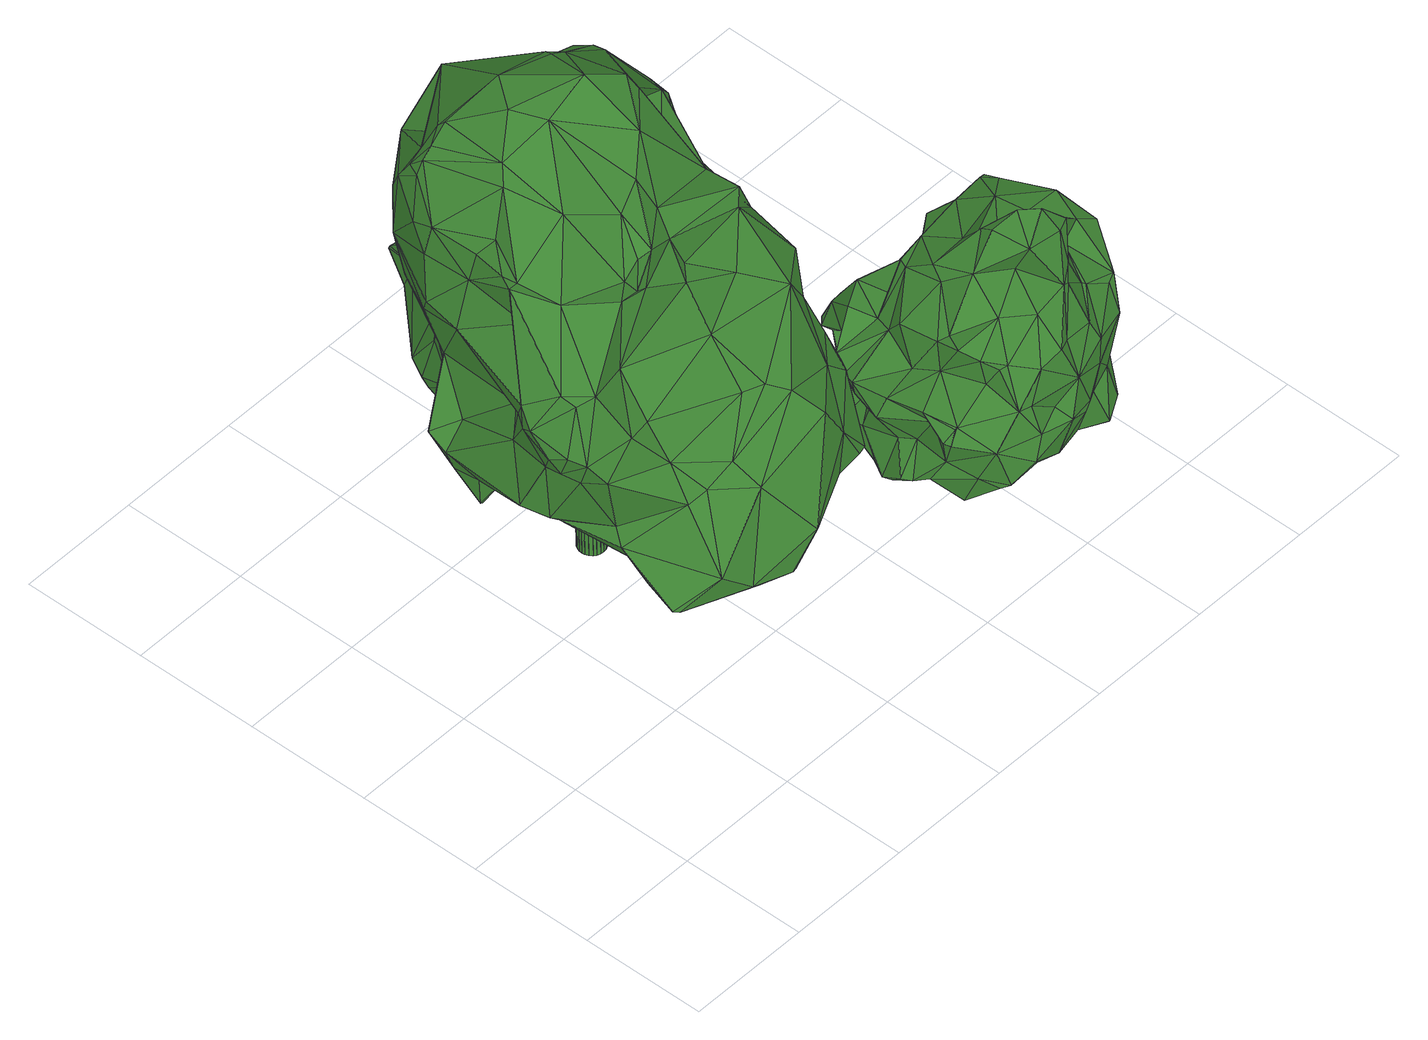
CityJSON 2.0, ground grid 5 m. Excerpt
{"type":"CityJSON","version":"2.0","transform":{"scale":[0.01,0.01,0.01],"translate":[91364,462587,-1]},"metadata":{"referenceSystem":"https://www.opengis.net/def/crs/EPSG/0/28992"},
"CityObjects":{
"tree1":{"type":"SolitaryVegetationObject","attributes":{"gtid":19,"crown_width_m":15.75,"crown_median_z":11.38,"trunk_H_m":10.06,"trunk_DBH_m":1.04,"trunk_radius_m":0.522,"trunk_base_height_m":1.32,"original_gtid":"19"},"geometry":[{"type":"Solid","lod":"3","boundaries":[[[[0,1,2]],[[3,4,5]],[[6,7,8]],[[9,10,11]],[[12,13,14]],[[15,16,17]],[[18,19,20]],[[21,22,23]],[[24,25,26]],[[27,28,29]],[[30,31,32]],[[33,30,32]],[[34,35,36]],[[37,38,39]],[[29,40,41]],[[42,43,6]],[[44,43,42]],[[45,46,47]],[[27,48,28]],[[4,49,50]],[[41,51,52]],[[53,54,55]],[[56,57,58]],[[37,59,38]],[[60,1,0]],[[61,62,57]],[[41,52,63]],[[64,65,66]],[[67,59,68]],[[37,68,59]],[[69,70,71]],[[27,72,73]],[[72,74,73]],[[75,76,77]],[[78,79,13]],[[8,80,81]],[[4,82,83]],[[84,71,85]],[[71,70,85]],[[85,70,86]],[[87,88,89]],[[49,76,50]],[[90,91,92]],[[93,94,64]],[[95,96,97]],[[98,99,100]],[[65,64,86]],[[86,70,65]],[[69,65,70]],[[75,50,76]],[[18,101,102]],[[103,89,88]],[[104,105,5]],[[45,79,106]],[[107,108,109]],[[110,111,112]],[[99,113,26]],[[114,26,113]],[[54,115,112]],[[33,116,30]],[[80,8,117]],[[118,77,76]],[[10,60,0]],[[83,82,119]],[[120,121,122]],[[123,29,28]],[[99,124,100]],[[125,95,106]],[[1,126,2]],[[106,127,128]],[[106,128,45]],[[115,54,96]],[[34,129,130]],[[114,129,34]],[[99,25,124]],[[32,128,33]],[[131,132,133]],[[134,132,131]],[[117,8,135]],[[117,135,35]],[[136,11,137]],[[11,22,21]],[[137,11,21]],[[102,138,139]],[[69,140,141]],[[29,72,27]],[[142,143,144]],[[114,36,26]],[[32,31,128]],[[145,146,147]],[[96,53,148]],[[9,93,66]],[[11,93,9]],[[149,150,151]],[[144,76,49]],[[152,153,56]],[[133,132,84]],[[140,69,154]],[[140,154,155]],[[144,49,142]],[[26,25,99]],[[15,39,38]],[[106,79,125]],[[156,157,16]],[[16,157,17]],[[121,149,151]],[[103,158,122]],[[133,159,160]],[[161,162,163]],[[19,77,20]],[[102,164,165]],[[58,166,152]],[[74,167,73]],[[73,167,162]],[[157,156,38]],[[87,126,109]],[[107,109,126]],[[168,147,146]],[[169,150,170]],[[170,150,149]],[[38,156,15]],[[171,172,173]],[[16,15,156]],[[169,120,157]],[[157,120,17]],[[174,175,176]],[[121,170,149]],[[177,151,150]],[[137,101,18]],[[169,170,120]],[[120,170,121]],[[147,89,145]],[[178,112,98]],[[178,98,100]],[[169,177,150]],[[146,179,180]],[[18,181,19]],[[182,84,183]],[[182,183,184]],[[47,46,185]],[[186,187,48]],[[188,162,167]],[[171,189,166]],[[190,191,119]],[[171,81,192]],[[175,193,166]],[[194,74,178]],[[194,178,100]],[[195,196,143]],[[128,127,33]],[[80,197,192]],[[119,198,55]],[[199,91,90]],[[200,199,90]],[[64,94,86]],[[0,2,23]],[[103,201,89]],[[145,89,201]],[[61,202,123]],[[203,204,147]],[[168,203,147]],[[86,94,85]],[[159,85,94]],[[50,75,4]],[[4,75,205]],[[152,56,58]],[[206,183,132]],[[147,204,89]],[[118,20,77]],[[207,208,209]],[[123,62,61]],[[83,134,142]],[[69,141,65]],[[28,210,123]],[[62,123,210]],[[17,211,14]],[[176,212,174]],[[195,118,196]],[[0,23,22]],[[96,148,97]],[[127,97,148]],[[88,87,213]],[[61,56,153]],[[96,114,113]],[[61,57,56]],[[104,214,31]],[[197,215,213]],[[216,44,42]],[[216,186,44]],[[217,7,43]],[[100,124,167]],[[180,91,146]],[[58,218,166]],[[136,137,160]],[[160,159,136]],[[219,111,220]],[[122,158,221]],[[179,68,37]],[[154,71,207]],[[48,27,161]],[[137,18,20]],[[200,2,126]],[[163,186,48]],[[48,161,163]],[[210,187,62]],[[48,210,28]],[[216,218,58]],[[161,27,162]],[[73,162,27]],[[166,218,171]],[[100,167,74]],[[172,171,192]],[[42,218,216]],[[4,83,49]],[[142,49,83]],[[45,214,222]],[[191,134,83]],[[205,75,77]],[[223,185,46]],[[159,133,85]],[[224,168,146]],[[171,173,189]],[[163,225,186]],[[141,66,65]],[[200,21,226]],[[176,108,227]],[[6,43,7]],[[169,67,145]],[[200,226,23]],[[17,14,15]],[[21,102,101]],[[39,15,14]],[[142,195,143]],[[76,144,196]],[[54,53,96]],[[223,228,185]],[[103,177,201]],[[60,227,1]],[[102,181,18]],[[175,189,176]],[[229,230,215]],[[231,198,116]],[[26,36,35]],[[177,103,151]],[[96,232,114]],[[66,93,64]],[[21,101,137]],[[103,122,121]],[[103,121,151]],[[87,89,204]],[[17,120,122]],[[42,6,81]],[[8,81,6]],[[83,119,191]],[[162,225,163]],[[40,155,154]],[[169,145,201]],[[24,26,35]],[[169,201,177]],[[233,72,234]],[[219,220,235]],[[190,206,191]],[[23,2,200]],[[228,47,185]],[[236,223,46]],[[47,228,79]],[[47,79,45]],[[12,237,238]],[[166,189,175]],[[231,53,198]],[[12,239,13]],[[224,146,91]],[[80,117,130]],[[34,130,117]],[[34,117,35]],[[67,68,145]],[[192,81,80]],[[88,213,215]],[[172,197,213]],[[128,31,214]],[[128,214,45]],[[200,126,224]],[[109,108,173]],[[108,240,227]],[[142,134,131]],[[241,242,243]],[[215,230,88]],[[3,244,30]],[[95,97,106]],[[221,17,122]],[[19,214,245]],[[224,91,199]],[[224,199,200]],[[85,133,84]],[[238,237,230]],[[207,209,51]],[[143,196,144]],[[92,91,180]],[[189,173,108]],[[127,106,97]],[[215,197,80]],[[21,23,226]],[[138,21,200]],[[172,213,173]],[[109,173,213]],[[109,213,87]],[[79,223,13]],[[79,228,223]],[[180,13,92]],[[223,92,13]],[[78,239,246]],[[192,197,172]],[[10,22,11]],[[0,22,10]],[[174,247,248]],[[157,67,169]],[[55,54,111]],[[112,111,54]],[[241,243,215]],[[218,42,81]],[[218,81,171]],[[241,215,242]],[[248,249,193]],[[19,245,77]],[[76,196,118]],[[131,195,142]],[[160,195,131]],[[133,160,131]],[[74,72,178]],[[38,59,157]],[[135,250,24]],[[3,5,244]],[[251,252,186]],[[206,132,191]],[[69,71,154]],[[24,124,25]],[[12,238,229]],[[12,229,246]],[[44,186,43]],[[230,158,103]],[[157,59,67]],[[193,175,174]],[[174,248,193]],[[82,4,3]],[[116,3,30]],[[253,254,155]],[[104,5,245]],[[214,104,245]],[[45,222,46]],[[215,243,229]],[[246,229,243]],[[63,255,233]],[[110,233,255]],[[214,256,236]],[[19,256,214]],[[95,125,129]],[[51,41,40]],[[174,212,257]],[[9,257,212]],[[53,231,258]],[[182,235,208]],[[84,182,71]],[[20,118,195]],[[20,195,137]],[[137,195,160]],[[204,126,87]],[[107,126,1]],[[204,203,126]],[[174,141,247]],[[77,245,205]],[[245,5,205]],[[4,205,5]],[[140,155,254]],[[30,104,31]],[[105,104,30]],[[55,184,190]],[[24,35,135]],[[186,252,187]],[[248,259,153]],[[182,184,235]],[[33,231,116]],[[258,231,33]],[[84,132,183]],[[114,34,36]],[[53,258,148]],[[258,33,148]],[[127,148,33]],[[190,184,206]],[[168,126,203]],[[78,13,239]],[[14,179,39]],[[37,39,179]],[[14,180,179]],[[14,13,180]],[[80,242,215]],[[260,225,188]],[[162,188,225]],[[219,55,111]],[[190,119,55]],[[19,181,256]],[[29,123,40]],[[261,237,12]],[[112,178,110]],[[98,112,113]],[[134,191,132]],[[135,8,7]],[[255,111,110]],[[176,189,108]],[[178,72,233]],[[178,233,110]],[[63,234,41]],[[233,234,63]],[[29,234,72]],[[41,234,29]],[[261,12,14]],[[224,126,168]],[[129,125,243]],[[246,239,12]],[[129,243,130]],[[246,243,125]],[[53,55,198]],[[119,82,198]],[[3,116,198]],[[229,238,230]],[[3,198,82]],[[40,154,51]],[[220,255,235]],[[255,63,208]],[[255,208,235]],[[220,111,255]],[[115,113,112]],[[96,113,115]],[[98,113,99]],[[141,257,66]],[[174,257,141]],[[243,242,130]],[[66,257,9]],[[176,227,60]],[[251,186,216]],[[107,227,240]],[[1,227,107]],[[236,46,222]],[[214,236,222]],[[135,7,250]],[[217,250,7]],[[40,202,155]],[[202,253,155]],[[153,202,61]],[[57,187,252]],[[55,219,184]],[[130,242,80]],[[58,252,216]],[[221,158,237]],[[230,237,158]],[[182,208,207]],[[51,209,52]],[[235,184,219]],[[102,139,164]],[[90,164,139]],[[102,21,138]],[[138,200,139]],[[200,90,139]],[[93,159,94]],[[108,107,240]],[[154,207,51]],[[182,207,71]],[[184,183,206]],[[48,187,210]],[[88,230,103]],[[145,68,146]],[[179,146,68]],[[140,248,247]],[[140,247,141]],[[57,252,58]],[[40,123,202]],[[124,262,167]],[[188,262,260]],[[251,216,252]],[[102,165,181]],[[176,263,212]],[[9,263,10]],[[60,10,263]],[[181,165,256]],[[9,212,263]],[[24,262,124]],[[188,167,262]],[[221,211,17]],[[261,14,211]],[[237,211,221]],[[261,211,237]],[[194,264,74]],[[100,74,264]],[[100,264,194]],[[225,260,217]],[[225,217,186]],[[176,60,263]],[[63,52,209]],[[186,217,43]],[[5,105,244]],[[30,244,105]],[[152,249,153]],[[253,202,153]],[[57,62,187]],[[256,165,236]],[[92,223,236]],[[236,165,164]],[[236,164,92]],[[92,164,90]],[[125,79,78]],[[93,136,159]],[[93,11,136]],[[114,232,129]],[[78,246,125]],[[95,232,96]],[[95,129,232]],[[208,63,209]],[[259,253,153]],[[260,250,217]],[[250,260,262]],[[250,262,24]],[[153,249,248]],[[166,249,152]],[[193,249,166]],[[259,254,253]],[[248,254,259]],[[140,254,248]],[[265,266,267]],[[265,267,268]],[[268,267,269]],[[268,269,270]],[[267,266,271]],[[267,271,269]],[[269,271,272]],[[269,272,270]],[[271,266,273]],[[271,273,272]],[[272,273,274]],[[272,274,270]],[[273,266,275]],[[273,275,274]],[[274,275,276]],[[274,276,270]],[[275,266,277]],[[275,277,276]],[[276,277,278]],[[276,278,270]],[[277,266,279]],[[277,279,278]],[[278,279,280]],[[278,280,270]],[[279,266,281]],[[279,281,280]],[[280,281,282]],[[280,282,270]],[[281,266,283]],[[281,283,282]],[[282,283,284]],[[282,284,270]],[[283,266,285]],[[283,285,284]],[[284,285,286]],[[284,286,270]],[[285,266,287]],[[285,287,286]],[[286,287,288]],[[286,288,270]],[[287,266,289]],[[287,289,288]],[[288,289,290]],[[288,290,270]],[[289,266,291]],[[289,291,290]],[[290,291,292]],[[290,292,270]],[[291,266,293]],[[291,293,292]],[[292,293,294]],[[292,294,270]],[[293,266,295]],[[293,295,294]],[[294,295,296]],[[294,296,270]],[[295,266,297]],[[295,297,296]],[[296,297,298]],[[296,298,270]],[[297,266,299]],[[297,299,298]],[[298,299,300]],[[298,300,270]],[[299,266,301]],[[299,301,300]],[[300,301,302]],[[300,302,270]],[[301,266,303]],[[301,303,302]],[[302,303,304]],[[302,304,270]],[[303,266,305]],[[303,305,304]],[[304,305,306]],[[304,306,270]],[[305,266,307]],[[305,307,306]],[[306,307,308]],[[306,308,270]],[[307,266,309]],[[307,309,308]],[[308,309,310]],[[308,310,270]],[[309,266,311]],[[309,311,310]],[[310,311,312]],[[310,312,270]],[[311,266,313]],[[311,313,312]],[[312,313,314]],[[312,314,270]],[[313,266,265]],[[313,265,314]],[[314,265,268]],[[314,268,270]]]]}]},
"tree2":{"type":"SolitaryVegetationObject","attributes":{"gtid":51,"crown_width_m":9.76,"crown_median_z":5.34,"trunk_H_m":6.31,"trunk_DBH_m":0.445,"trunk_radius_m":0.223,"trunk_base_height_m":-0.97,"original_gtid":"51"},"geometry":[{"type":"Solid","lod":"3","boundaries":[[[[315,316,317]],[[318,319,320]],[[321,322,323]],[[324,325,326]],[[327,328,329]],[[330,331,332]],[[333,334,335]],[[336,333,335]],[[337,323,322]],[[318,320,338]],[[339,340,341]],[[342,343,344]],[[345,346,347]],[[348,349,350]],[[348,351,349]],[[352,353,354]],[[355,356,357]],[[355,357,358]],[[315,359,327]],[[360,361,362]],[[363,364,365]],[[366,367,330]],[[366,330,332]],[[368,369,370]],[[371,372,373]],[[374,375,376]],[[373,377,378]],[[379,380,381]],[[382,383,384]],[[385,386,387]],[[388,389,390]],[[391,368,370]],[[392,393,394]],[[395,396,397]],[[398,396,395]],[[399,319,318]],[[397,400,401]],[[402,331,330]],[[349,333,336]],[[403,316,404]],[[405,406,407]],[[344,372,371]],[[408,406,409]],[[410,343,411]],[[412,413,414]],[[412,355,415]],[[392,411,343]],[[344,371,342]],[[342,371,416]],[[417,418,419]],[[420,421,422]],[[420,422,332]],[[423,342,424]],[[342,425,424]],[[375,374,426]],[[381,427,428]],[[429,430,399]],[[359,431,327]],[[340,339,346]],[[405,407,382]],[[432,325,433]],[[414,413,432]],[[320,355,338]],[[382,434,383]],[[435,436,437]],[[355,438,338]],[[387,439,374]],[[440,374,439]],[[395,441,442]],[[317,403,443]],[[444,322,321]],[[405,322,444]],[[347,339,445]],[[347,445,446]],[[433,325,447]],[[315,317,390]],[[448,321,449]],[[450,451,452]],[[379,422,421]],[[334,384,383]],[[347,346,339]],[[381,380,427]],[[340,346,453]],[[434,407,324]],[[382,407,434]],[[364,454,365]],[[341,455,456]],[[457,443,403]],[[384,458,382]],[[341,459,460]],[[340,459,341]],[[461,462,463]],[[337,322,458]],[[458,322,405]],[[464,442,465]],[[464,465,466]],[[467,468,469]],[[363,343,364]],[[466,470,464]],[[321,448,444]],[[442,464,471]],[[419,360,472]],[[448,449,442]],[[471,444,448]],[[442,471,448]],[[414,473,474]],[[384,334,475]],[[475,334,333]],[[368,391,351]],[[351,362,368]],[[334,383,335]],[[476,477,399]],[[399,477,429]],[[333,478,475]],[[329,404,316]],[[460,459,367]],[[477,476,479]],[[452,480,446]],[[344,343,410]],[[476,481,479]],[[482,479,481]],[[483,389,388]],[[483,388,369]],[[484,363,428]],[[425,332,424]],[[485,482,486]],[[394,482,485]],[[487,348,488]],[[489,414,474]],[[418,427,360]],[[364,343,342]],[[490,470,480]],[[420,491,380]],[[483,491,420]],[[492,493,358]],[[394,393,479]],[[494,437,486]],[[318,495,399]],[[350,492,348]],[[353,352,417]],[[353,417,419]],[[319,488,496]],[[487,488,319]],[[392,394,485]],[[427,380,360]],[[338,495,318]],[[421,380,379]],[[497,373,498]],[[421,420,380]],[[418,360,419]],[[367,459,340]],[[429,479,393]],[[359,468,499]],[[485,411,392]],[[350,336,492]],[[429,477,479]],[[344,410,372]],[[354,353,351]],[[332,331,420]],[[486,411,485]],[[486,436,411]],[[346,400,453]],[[490,480,452]],[[473,414,432]],[[324,500,434]],[[501,454,502]],[[373,455,503]],[[378,455,373]],[[336,350,349]],[[415,413,412]],[[467,469,453]],[[432,474,473]],[[474,432,387]],[[471,464,504]],[[505,385,447]],[[486,482,506]],[[385,433,447]],[[382,458,405]],[[429,507,354]],[[416,373,503]],[[371,373,416]],[[330,469,468]],[[359,499,431]],[[326,325,508]],[[400,345,509]],[[387,374,474]],[[510,511,512]],[[484,393,363]],[[491,361,360]],[[346,345,400]],[[425,366,332]],[[428,363,365]],[[408,447,406]],[[442,441,465]],[[407,406,324]],[[505,409,504]],[[471,504,409]],[[450,452,513]],[[427,418,428]],[[426,440,514]],[[514,463,426]],[[513,515,450]],[[466,516,446]],[[508,325,413]],[[394,479,482]],[[327,431,398]],[[351,353,472]],[[351,472,362]],[[452,445,513]],[[436,517,411]],[[410,411,517]],[[366,425,416]],[[512,518,498]],[[511,498,518]],[[511,518,512]],[[392,363,393]],[[426,462,375]],[[463,462,426]],[[467,453,400]],[[422,423,424]],[[502,454,364]],[[395,401,441]],[[397,401,395]],[[519,451,520]],[[408,409,505]],[[501,365,454]],[[356,320,319]],[[483,369,361]],[[388,521,369]],[[522,331,402]],[[523,399,495]],[[416,425,342]],[[390,317,524]],[[521,388,525]],[[362,361,368]],[[368,361,369]],[[373,497,377]],[[463,377,497]],[[377,463,514]],[[317,316,403]],[[393,507,429]],[[431,499,398]],[[478,526,391]],[[527,436,435]],[[401,400,509]],[[511,528,498]],[[447,324,406]],[[366,416,460]],[[503,460,416]],[[529,530,531]],[[362,472,360]],[[504,464,519]],[[470,490,519]],[[470,519,464]],[[440,439,532]],[[386,532,439]],[[356,319,496]],[[356,355,320]],[[357,492,358]],[[356,492,357]],[[415,358,413]],[[355,358,415]],[[413,358,508]],[[428,365,381]],[[385,387,433]],[[432,433,387]],[[467,499,468]],[[533,504,519]],[[533,505,504]],[[532,386,533]],[[354,487,429]],[[471,409,444]],[[435,534,462]],[[527,435,461]],[[463,527,461]],[[329,323,337]],[[340,469,535]],[[367,535,469]],[[367,340,535]],[[513,445,341]],[[456,513,341]],[[341,445,339]],[[343,363,392]],[[440,450,514]],[[523,531,476]],[[441,466,465]],[[330,367,469]],[[468,536,402]],[[453,469,340]],[[532,451,450]],[[440,532,450]],[[326,508,500]],[[326,500,324]],[[324,447,325]],[[386,385,505]],[[408,505,447]],[[442,449,395]],[[398,395,449]],[[352,507,393]],[[352,354,507]],[[446,445,452]],[[398,328,327]],[[379,501,502]],[[467,400,397]],[[356,496,488]],[[381,501,379]],[[456,515,513]],[[422,424,332]],[[348,487,351]],[[351,487,354]],[[438,495,338]],[[429,487,319]],[[484,352,393]],[[418,484,428]],[[417,484,418]],[[352,484,417]],[[501,381,365]],[[499,397,398]],[[467,397,499]],[[367,366,460]],[[514,515,377]],[[483,361,491]],[[533,386,505]],[[444,409,405]],[[406,405,409]],[[317,443,524]],[[468,359,536]],[[449,328,398]],[[436,486,437]],[[342,423,364]],[[370,369,521]],[[376,375,537]],[[376,537,489]],[[456,455,378]],[[525,370,521]],[[388,390,525]],[[522,390,389]],[[440,426,374]],[[375,462,534]],[[510,517,511]],[[517,510,410]],[[498,528,497]],[[410,510,372]],[[538,537,494]],[[412,438,355]],[[414,438,412]],[[419,472,353]],[[435,462,461]],[[437,534,435]],[[437,494,534]],[[494,530,538]],[[359,315,536]],[[373,512,498]],[[489,474,376]],[[374,376,474]],[[446,480,466]],[[470,466,480]],[[372,512,373]],[[372,510,512]],[[491,360,380]],[[527,528,436]],[[335,539,434]],[[383,434,539]],[[383,539,335]],[[331,522,540]],[[331,540,420]],[[389,540,522]],[[483,420,540]],[[483,540,389]],[[391,526,351]],[[502,423,379]],[[379,423,422]],[[502,364,423]],[[329,337,404]],[[516,509,345]],[[506,530,486]],[[398,397,396]],[[541,503,455]],[[541,455,460]],[[413,325,432]],[[335,434,500]],[[329,316,327]],[[390,524,525]],[[522,402,536]],[[390,522,536]],[[390,536,315]],[[327,316,315]],[[519,490,451]],[[452,451,490]],[[347,446,516]],[[347,516,345]],[[514,450,515]],[[497,528,463]],[[436,528,517]],[[475,457,404]],[[517,528,511]],[[463,528,527]],[[478,349,526]],[[523,529,531]],[[399,523,476]],[[489,538,523]],[[486,530,494]],[[534,494,537]],[[525,524,370]],[[370,524,475]],[[321,323,328]],[[457,475,524]],[[457,524,443]],[[384,404,458]],[[337,458,404]],[[330,468,402]],[[387,386,439]],[[456,377,515]],[[403,404,457]],[[456,378,377]],[[449,321,328]],[[475,404,384]],[[329,328,323]],[[370,475,478]],[[370,478,391]],[[333,349,478]],[[492,356,488]],[[492,488,348]],[[489,537,538]],[[541,460,503]],[[460,455,341]],[[351,526,349]],[[506,531,530]],[[523,538,529]],[[441,509,466]],[[401,509,441]],[[466,509,516]],[[414,489,495]],[[414,495,438]],[[489,523,495]],[[519,520,533]],[[451,532,520]],[[533,520,532]],[[375,534,537]],[[319,399,430]],[[319,430,429]],[[529,538,530]],[[508,493,500]],[[358,493,508]],[[482,531,506]],[[481,531,482]],[[481,476,531]],[[335,493,336]],[[492,336,493]],[[335,500,493]],[[542,543,544]],[[542,544,545]],[[545,544,546]],[[545,546,547]],[[544,543,548]],[[544,548,546]],[[546,548,549]],[[546,549,547]],[[548,543,550]],[[548,550,549]],[[549,550,551]],[[549,551,547]],[[550,543,552]],[[550,552,551]],[[551,552,553]],[[551,553,547]],[[552,543,554]],[[552,554,553]],[[553,554,555]],[[553,555,547]],[[554,543,556]],[[554,556,555]],[[555,556,557]],[[555,557,547]],[[556,543,558]],[[556,558,557]],[[557,558,559]],[[557,559,547]],[[558,543,560]],[[558,560,559]],[[559,560,561]],[[559,561,547]],[[560,543,562]],[[560,562,561]],[[561,562,563]],[[561,563,547]],[[562,543,564]],[[562,564,563]],[[563,564,565]],[[563,565,547]],[[564,543,566]],[[564,566,565]],[[565,566,567]],[[565,567,547]],[[566,543,568]],[[566,568,567]],[[567,568,569]],[[567,569,547]],[[568,543,570]],[[568,570,569]],[[569,570,571]],[[569,571,547]],[[570,543,572]],[[570,572,571]],[[571,572,573]],[[571,573,547]],[[572,543,574]],[[572,574,573]],[[573,574,575]],[[573,575,547]],[[574,543,576]],[[574,576,575]],[[575,576,577]],[[575,577,547]],[[576,543,578]],[[576,578,577]],[[577,578,579]],[[577,579,547]],[[578,543,580]],[[578,580,579]],[[579,580,581]],[[579,581,547]],[[580,543,582]],[[580,582,581]],[[581,582,583]],[[581,583,547]],[[582,543,584]],[[582,584,583]],[[583,584,585]],[[583,585,547]],[[584,543,586]],[[584,586,585]],[[585,586,587]],[[585,587,547]],[[586,543,588]],[[586,588,587]],[[587,588,589]],[[587,589,547]],[[588,543,590]],[[588,590,589]],[[589,590,591]],[[589,591,547]],[[590,543,542]],[[590,542,591]],[[591,542,545]],[[591,545,547]]]]}]}
},
"vertices":[
[230,1248,851],[300,1396,892],[291,1298,784],[1074,261,1051],[816,147,864],[1061,270,857],[841,1723,1884],[877,1667,1879],[785,1664,1663],[162,923,1255],[157,1221,999],[118,855,1023],[923,1448,665],[987,1306,632],[1160,1614,550],[1281,1668,391],[1296,1744,444],[1232,1714,651],[418,654,900],[752,608,715],[382,587,755],[336,1115,806],[257,1160,831],[295,1188,674],[1039,1361,1980],[1201,1217,1952],[1186,1406,1730],[703,1091,2466],[457,1211,2406],[511,1078,2404],[1207,286,866],[1273,402,846],[1303,475,929],[1279,455,1104],[1054,1368,1534],[1160,1440,1718],[1174,1416,1707],[1205,1694,361],[1232,1711,356],[1259,1657,381],[391,905,2163],[474,720,2226],[677,1734,1887],[793,1701,1965],[673,1712,2011],[1316,813,812],[1195,872,578],[1229,863,542],[550,1337,2413],[560,205,743],[723,173,713],[383,622,2040],[438,613,2110],[1201,556,1399],[1175,567,1641],[1045,472,1634],[220,1408,2138],[240,1456,2143],[243,1511,2052],[1172,1878,426],[158,1300,1044],[241,1399,2200],[278,1395,2243],[483,592,2137],[60,674,1405],[43,740,1508],[68,797,1463],[1081,1998,452],[1072,1854,495],[117,670,1667],[134,617,1637],[183,573,1679],[735,871,2326],[860,1040,2383],[882,1006,2328],[748,184,701],[595,212,720],[731,520,721],[1043,1159,823],[1254,992,688],[840,1535,1463],[748,1716,1658],[955,235,1250],[660,260,1102],[284,503,1453],[124,558,1399],[83,609,1431],[640,1705,839],[770,1774,923],[647,1811,679],[787,1198,787],[839,1351,635],[935,1241,648],[119,740,1284],[104,660,1315],[1166,939,1218],[1168,766,1547],[1246,829,1168],[1116,1045,1862],[1213,1172,1941],[1144,1139,2031],[280,902,1107],[580,888,997],[936,2068,726],[1248,388,840],[1175,286,855],[1267,881,1054],[598,1462,936],[478,1592,1265],[604,1643,1182],[979,645,2029],[951,621,1969],[1142,738,1747],[1156,1034,1812],[1057,1096,1657],[1176,712,1650],[1228,389,1141],[969,1426,1484],[367,530,734],[872,314,1366],[1200,2065,571],[1122,2141,661],[1102,2048,721],[331,1124,2306],[1151,1198,2038],[1164,1089,1053],[523,1529,821],[1266,768,1137],[1306,693,933],[1034,1102,1333],[941,1337,1364],[435,384,1104],[422,453,1268],[183,520,1300],[501,358,1145],[909,1585,1820],[168,763,989],[194,744,973],[421,1211,1044],[738,1206,943],[169,947,1948],[56,793,1586],[429,228,865],[303,337,729],[321,319,724],[849,1895,545],[737,1658,547],[721,1681,554],[1246,636,1247],[1132,2265,589],[1128,2263,583],[1029,2254,623],[183,1389,1960],[166,1293,2009],[256,796,1908],[182,923,1983],[1280,1761,428],[1207,1881,421],[936,1810,647],[146,607,1276],[284,571,991],[754,1284,2395],[813,1276,2365],[768,1321,2372],[909,971,817],[895,926,805],[330,1611,1647],[1029,1291,2205],[612,1622,598],[1080,2057,464],[1178,2121,564],[480,1727,1547],[621,1799,1432],[480,1686,1346],[168,1183,1600],[216,1373,1534],[277,1337,1304],[1024,2253,618],[964,779,2034],[1122,1630,444],[922,1369,558],[780,621,987],[382,643,1616],[390,527,1436],[687,508,1641],[1207,898,547],[626,1659,2192],[349,1430,2263],[1013,1329,2212],[377,1602,1424],[798,365,1419],[608,341,1209],[653,1803,1448],[165,1316,1641],[878,903,1970],[282,545,908],[341,482,740],[694,1693,1305],[1129,384,1247],[771,1239,793],[438,1241,708],[912,2083,642],[303,1095,2231],[592,1688,663],[604,1729,677],[827,233,744],[717,397,1417],[385,637,1934],[475,608,1953],[431,610,1968],[354,1399,2296],[1226,1711,653],[241,982,1333],[641,1679,1171],[1024,582,888],[783,1579,1053],[480,1710,1957],[912,1418,2105],[418,1692,1748],[874,563,1755],[696,636,1885],[1118,1781,642],[1170,869,764],[1147,940,586],[733,1442,715],[821,1387,2251],[301,1185,674],[298,1327,1117],[1221,936,543],[835,1571,935],[802,1731,880],[1245,500,1238],[1061,959,1459],[643,709,2138],[611,775,2253],[648,585,1865],[1051,935,744],[1100,1755,633],[830,1638,711],[1006,1228,809],[403,1305,1192],[637,1448,1209],[840,1317,1338],[855,1165,1016],[1176,282,860],[908,438,808],[971,1242,859],[244,946,1729],[193,1151,1836],[167,1327,1860],[974,1402,2095],[464,1473,2113],[323,1479,2145],[237,1070,2048],[180,990,1971],[624,638,2052],[899,921,804],[117,861,1458],[1254,524,1227],[197,1121,1975],[984,1392,2190],[1130,1644,562],[999,1389,2137],[232,1212,1104],[891,1207,2046],[777,1074,233],[725,1075,232],[776,1088,232],[765,1084,1239],[764,1097,1238],[713,1084,1238],[770,1101,232],[759,1110,1238],[762,1111,232],[750,1121,1238],[751,1120,232],[740,1129,1238],[739,1125,232],[727,1135,1238],[725,1127,232],[714,1137,1237],[712,1126,231],[700,1135,1237],[699,1120,231],[688,1130,1237],[688,1112,231],[677,1122,1237],[680,1102,231],[668,1111,1237],[675,1089,231],[663,1098,1237],[673,1076,231],[661,1085,1237],[674,1062,232],[663,1071,1237],[679,1049,232],[668,1059,1238],[688,1038,232],[676,1048,1238],[698,1030,232],[687,1039,1238],[711,1025,232],[699,1034,1238],[724,1023,232],[713,1032,1238],[738,1024,233],[726,1034,1239],[751,1030,233],[739,1039,1239],[762,1038,233],[750,1047,1239],[770,1048,233],[758,1058,1239],[775,1061,233],[763,1070,1239],
[1534,482,715],[1586,319,676],[1548,333,740],[2380,253,498],[2265,150,545],[2305,137,387],[1483,456,399],[1499,423,396],[1456,349,484],[1847,300,258],[2058,309,301],[1949,229,365],[1509,506,629],[1580,471,503],[1612,414,510],[1868,695,943],[1856,527,995],[1875,582,1026],[1790,42,518],[1707,80,444],[1885,123,390],[1933,66,438],[1481,318,475],[2354,257,470],[1835,960,665],[1826,874,795],[1978,857,746],[2224,613,1067],[2410,508,1027],[2329,690,1023],[1728,946,602],[1791,958,660],[1761,975,601],[2089,67,568],[1962,31,599],[2051,53,553],[2010,46,752],[2235,216,911],[2137,114,871],[2170,90,787],[2303,138,384],[2206,85,372],[2205,86,369],[2191,119,364],[1533,634,690],[2070,167,1063],[1972,197,977],[1938,61,925],[2368,381,1007],[2250,492,1059],[2258,330,1131],[1988,734,975],[1886,734,941],[1851,74,890],[1772,152,916],[1755,86,752],[2304,753,1004],[2324,752,1001],[2215,812,848],[2167,599,466],[2292,690,481],[2328,516,511],[2183,859,634],[2157,847,647],[2089,395,1251],[2026,281,1189],[2165,353,1229],[1658,244,300],[1689,113,422],[1647,172,458],[2002,572,273],[1973,607,309],[2088,518,382],[1733,242,903],[1686,298,951],[1700,390,783],[1805,76,750],[2464,374,940],[2380,223,851],[2477,393,894],[1729,730,444],[1760,622,565],[1744,725,653],[1580,598,553],[2399,268,582],[1682,816,700],[1774,849,612],[1697,568,889],[1536,230,669],[1573,249,544],[1677,389,312],[1799,390,273],[1710,312,284],[1834,459,314],[1774,568,331],[2396,622,956],[2466,506,920],[2235,261,421],[2109,264,309],[2268,391,376],[2206,177,368],[2184,754,986],[2223,227,918],[2164,234,1056],[2096,173,1048],[1890,412,1085],[2007,433,1192],[2018,491,1152],[2081,475,1080],[2035,517,1115],[2037,594,1021],[2270,719,461],[2190,293,1145],[2258,326,1130],[2329,151,745],[2233,262,658],[1532,620,646],[2153,406,302],[2037,418,207],[1769,261,293],[2444,660,634],[2468,647,752],[2476,615,624],[2315,274,447],[2009,675,441],[2143,741,413],[1687,805,419],[1606,743,392],[1570,207,724],[1599,571,296],[1927,950,548],[1851,984,472],[1968,451,220],[1596,590,301],[1603,651,422],[2074,890,415],[2012,879,407],[1971,969,431],[1718,819,785],[2206,391,1105],[2104,843,663],[2092,879,647],[1543,201,668],[1540,291,458],[1930,784,765],[2074,803,871],[2401,805,529],[2401,802,526],[2332,809,566],[1720,758,299],[1687,806,415],[1711,840,417],[1594,760,700],[1728,647,783],[1756,720,767],[1812,872,295],[1643,677,290],[2010,101,890],[2220,425,333],[2229,459,338],[1656,98,620],[2452,326,641],[2432,292,644],[1828,50,616],[2383,266,800],[1834,880,418],[2415,424,705],[2475,466,804],[1861,276,990],[2278,356,978],[2479,477,899],[2501,556,738],[2165,92,673],[2125,86,572],[2413,487,457],[1829,874,290],[2033,354,1043],[2076,111,408],[2046,145,398],[2483,596,613],[2316,315,504],[2150,147,547],[2267,795,637],[2264,782,642],[1557,689,677],[1931,200,365],[2161,365,1219],[2181,417,1101],[2146,851,884],[1736,727,294],[1856,613,316],[2435,476,706],[2335,204,847],[2070,256,298],[1746,914,589],[2356,626,913],[2311,622,751],[2228,778,847],[2001,923,537],[2157,786,445],[2074,864,451],[1778,909,576],[2440,664,766],[2219,685,677],[1838,850,296],[1878,865,419],[1756,174,891],[1697,401,918],[2357,371,611],[1578,204,731],[1747,226,796],[1923,78,656],[2411,702,684],[2410,702,688],[2398,542,621],[2473,567,622],[2425,430,695],[2023,761,429],[1859,711,348],[2338,678,519],[1885,683,771],[1673,491,748],[2413,541,492],[2446,517,479],[1785,213,471],[1729,376,938],[2102,812,674],[1997,475,3],[1975,475,3],[1996,481,3],[2013,477,634],[2012,483,634],[1990,477,634],[1994,486,3],[2010,488,634],[1991,491,3],[2006,493,634],[1986,494,3],[2001,496,634],[1981,497,3],[1996,499,634],[1975,497,3],[1990,499,634],[1969,497,3],[1985,498,635],[1964,494,3],[1979,496,635],[1959,491,3],[1975,493,635],[1956,486,4],[1971,488,635],[1953,481,4],[1969,483,635],[1953,475,4],[1968,477,635],[1954,469,4],[1969,471,635],[1956,464,4],[1971,466,635],[1959,459,4],[1975,461,635],[1964,456,3],[1979,458,635],[1969,454,3],[1985,455,635],[1975,453,3],[1990,455,635],[1981,454,3],[1996,456,634],[1986,456,3],[2002,458,634],[1991,459,3],[2006,461,634],[1994,464,3],[2010,466,634],[1996,469,3],[2012,471,634]
]}
